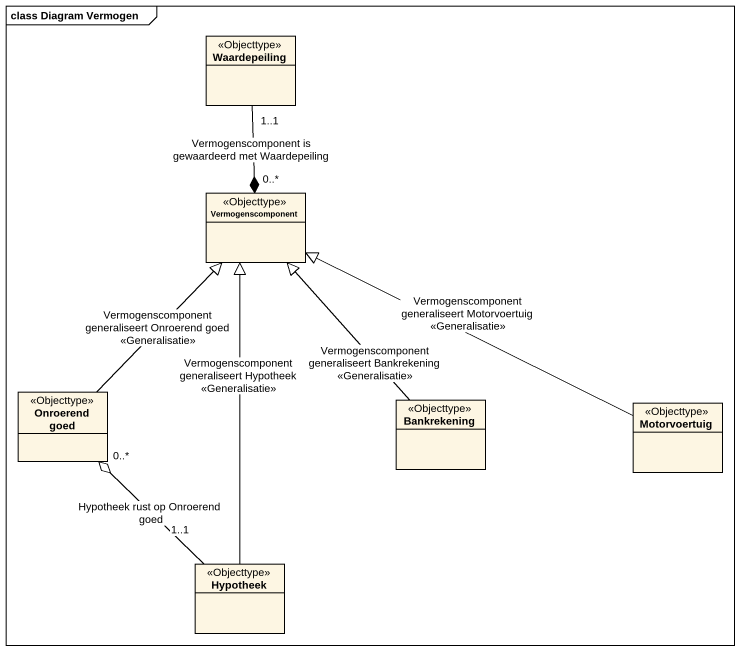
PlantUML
@startuml
mainframe class Diagram Vermogen
hide circle
hide empty members
class Waardepeiling <<Objecttype>>
class Vermogenscomponent <<Objecttype>>
class "Onroerend goed" as Onroerend_goed <<Objecttype>>
class Bankrekening <<Objecttype>>
class Motorvoertuig <<Objecttype>>
class Hypotheek <<Objecttype>>
Vermogenscomponent "0..*" *-up- "1..1" Waardepeiling : Vermogenscomponent is gewaardeerd met Waardepeiling
Onroerend_goed -up-|> Vermogenscomponent : Vermogenscomponent generaliseert Onroerend goed\n<<Generalisatie>>
Bankrekening -up-|> Vermogenscomponent : Vermogenscomponent generaliseert Bankrekening\n<<Generalisatie>>
Motorvoertuig -left-|> Vermogenscomponent : Vermogenscomponent generaliseert Motorvoertuig\n<<Generalisatie>>
Hypotheek -up-|> Vermogenscomponent : Vermogenscomponent generaliseert Hypotheek\n<<Generalisatie>>
Hypotheek "1..1" -up-o "0..*" Onroerend_goed : Hypotheek rust op Onroerend goed
@enduml
